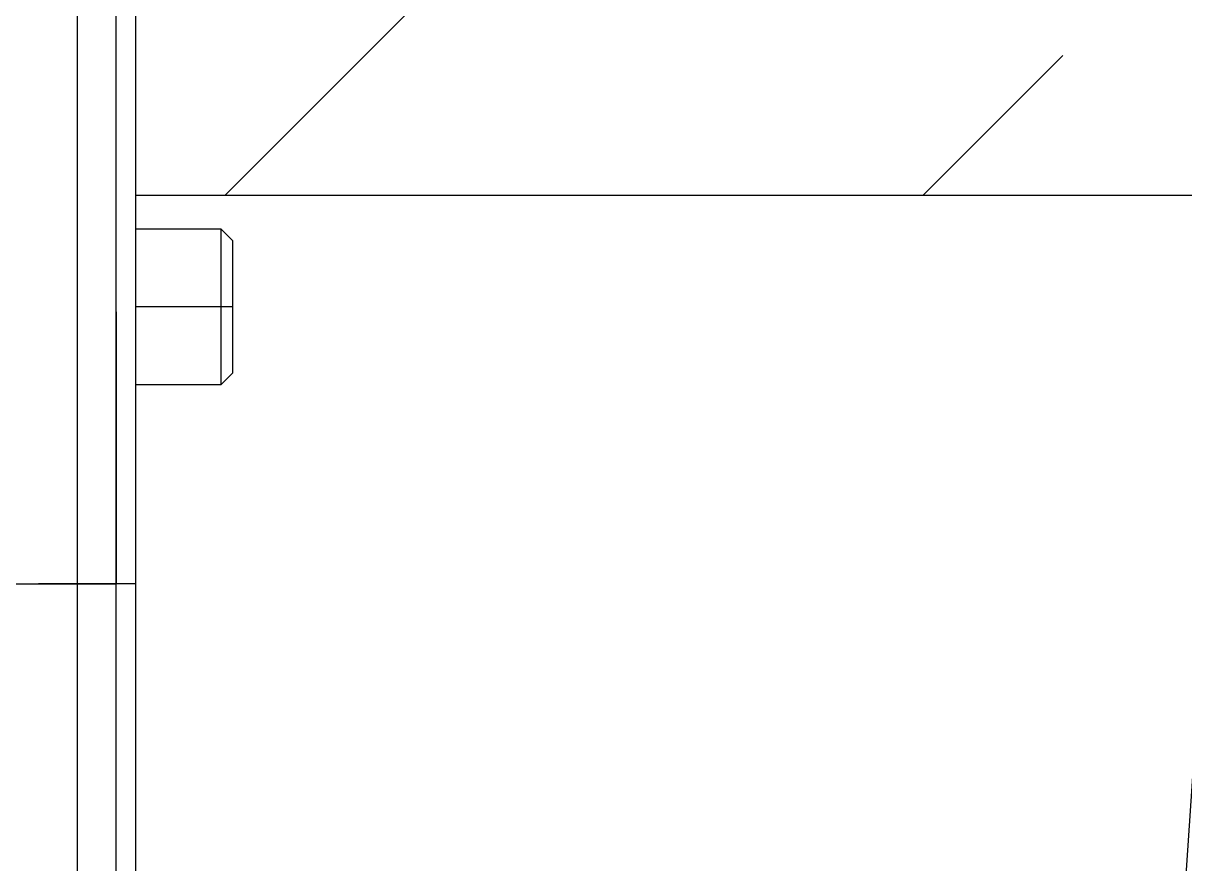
# Model space of a CAD drawing. Header units: millimetres. Extents: x 2 to 1187, y 2 to 839.
# Drawn here: x 606.91 to 614.39, y 754.81 to 760.22 of the extents above; entities that cross this region are included whole.
import ezdxf

# ---------------------------------------------------------------- set-up
doc = ezdxf.new("R2010")
doc.units = ezdxf.units.MM
doc.dimstyles.new('SLDDIMSTYLE0', dxfattribs={"dimtxt": 0.18, "dimasz": 3.302, "dimexe": 0, "dimexo": 0.0625, "dimgap": 0, "dimtad": 0, "dimtih": 1, "dimtoh": 1, "dimdec": 0, "dimrnd": 1e-09, "dimzin": 0, "dimdsep": 46, "dimtxsty": 'Standard', "dimsah": 1, "dimcen": 0.09, "dimadec": 0, "dimazin": 0, "dimtfac": 3.302, "dimtdec": 0, "dimtofl": 0, "dimtmove": 0, "dimatfit": 3, "dimfxl": 1, "dimfrac": 2, "dimtolj": 1, "dimtzin": 0, "dimarcsym": 0})

# ---------------------------------------------------------------- blocks, each defined once
blk = doc.blocks.new('SW_HATCH_0')
at = {"color": 0, "linetype": 'Continuous', "lineweight": 18}
for p, q in [((-63.8723, 142.6736), (-65.1223, 141.4236)), ((-59.7326, 142.3231), (-60.6321, 141.4236))]:
    blk.add_line(p, q, dxfattribs=at)

msp = doc.modelspace()

# ---------------------------------------------------------------- linework, layer by layer
at = {"color": 7, "linetype": 'Continuous', "lineweight": 25}
for p, q in [((607.6358, 759.1149), (623.5733, 759.1149)), ((608.1858, 758.8962), (607.6358, 758.8962)), ((608.2608, 758.8212), (608.1858, 758.8962)), ((608.1858, 758.3962), (607.6358, 758.3962)), ((608.2608, 758.3962), (608.1858, 758.3962)), ((608.1858, 757.8962), (608.2608, 757.9712)), ((607.6358, 757.8962), (608.1858, 757.8962)), ((603.6358, 756.6149), (607.2608, 756.6149)), ((607.5108, 756.6149), (607.0108, 756.6149)), ((607.2608, 756.6149), (607.5108, 756.6149)), ((607.6358, 756.6149), (607.5108, 756.6149))]:
    msp.add_line(p, q, dxfattribs=at)
at = {"color": 7, "linetype": 'Continuous', "lineweight": 18}
msp.add_circle((623.8858, 756.6149), 27.2907, dxfattribs=at)
at = {"color": 7, "linetype": 'Continuous', "lineweight": 25}
for points in [[(607.2608, 756.6149), (607.2608, 757.1058), (607.2608, 758.0875), (607.2608, 759.5035), (607.2608, 760.8086), (607.2608, 761.9521), (607.2608, 762.8921), (607.2608, 763.5852), (607.2608, 764.0312), (607.2608, 764.087), (607.2608, 764.1149)], [(607.5108, 756.6149), (607.5108, 757.0894), (607.5108, 758.0384), (607.5108, 759.4072), (607.5108, 760.6688), (607.5108, 761.7742), (607.5108, 762.6828), (607.5108, 763.3529), (607.5108, 763.784), (607.5108, 763.8379), (607.5108, 763.8649)], [(607.6358, 756.6149), (607.6358, 756.9503), (607.6358, 757.6212), (607.6358, 758.5888), (607.6358, 759.4806), (607.6358, 760.262), (607.6358, 760.9043), (607.6358, 761.3779), (607.6358, 761.6827), (607.6358, 761.7208), (607.6358, 761.7399)], [(608.1858, 758.3962), (608.1858, 758.4617), (608.1858, 758.5927), (608.1858, 758.758), (608.1858, 758.8736), (608.1858, 758.8886), (608.1858, 758.8962)], [(608.2608, 758.3962), (608.2608, 758.4518), (608.2608, 758.5632), (608.2608, 758.7037), (608.2608, 758.802), (608.2608, 758.8148), (608.2608, 758.8212)], [(608.1858, 757.8962), (608.1858, 757.9037), (608.1858, 757.9187), (608.1858, 758.0343), (608.1858, 758.1996), (608.1858, 758.3306), (608.1858, 758.3962)], [(608.2608, 757.9712), (608.2608, 757.9775), (608.2608, 757.9903), (608.2608, 758.0886), (608.2608, 758.2291), (608.2608, 758.3405), (608.2608, 758.3962)], [(607.5108, 758.3649), (607.5108, 758.3386), (607.5108, 758.286), (607.5108, 757.8813), (607.5108, 757.3028), (607.5108, 756.8442), (607.5108, 756.6149)], [(607.2608, 749.1149), (607.2608, 749.1428), (607.2608, 749.1986), (607.2608, 749.6446), (607.2608, 750.3378), (607.2608, 751.2777), (607.2608, 752.4212), (607.2608, 753.7263), (607.2608, 755.1423), (607.2608, 756.124), (607.2608, 756.6149)], [(607.5108, 749.3649), (607.5108, 749.3919), (607.5108, 749.4459), (607.5108, 749.877), (607.5108, 750.547), (607.5108, 751.4556), (607.5108, 752.561), (607.5108, 753.8226), (607.5108, 755.1914), (607.5108, 756.1404), (607.5108, 756.6149)], [(607.5108, 754.8649), (607.5108, 754.8912), (607.5108, 754.9438), (607.5108, 755.3485), (607.5108, 755.927), (607.5108, 756.3856), (607.5108, 756.6149)], [(607.6358, 751.4899), (607.6358, 751.509), (607.6358, 751.5471), (607.6358, 751.8519), (607.6358, 752.3255), (607.6358, 752.9678), (607.6358, 753.7492), (607.6358, 754.641), (607.6358, 755.6086), (607.6358, 756.2795), (607.6358, 756.6149)]]:
    msp.add_open_spline(points, degree=3, dxfattribs=at)

# ---------------------------------------------------------------- block references
at = {"color": 7, "linetype": 'Continuous', "lineweight": 18}
msp.add_blockref('SW_HATCH_0', (673.3338, 617.6913), dxfattribs=at)

# ---------------------------------------------------------------- leaders
at = {"color": 7, "linetype": 'Continuous', "lineweight": 0}
msp.add_leader([(613.8858, 747.1237), (617.2209, 796.9909)], dimstyle='SLDDIMSTYLE0', dxfattribs=at)

doc.saveas('drawing.dxf')
